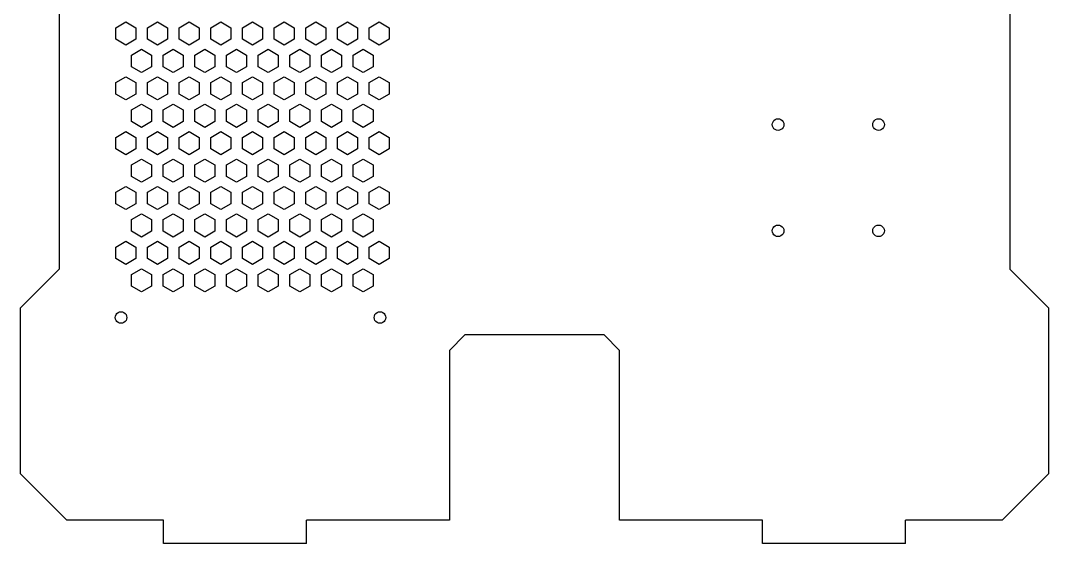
# Model space of a CAD drawing. Header units: metres. Extents: x 296 to 562, y 1543 to 1813.
# Drawn here: x 295.5 to 561.5, y 1542.6 to 1678 of the extents above; entities that cross this region are included whole.
import ezdxf

# ---------------------------------------------------------------- set-up
doc = ezdxf.new("R2010")
doc.units = ezdxf.units.M

msp = doc.modelspace()

# ---------------------------------------------------------------- linework, layer by layer
at = {"layer": 'GROUP0'}
for p, q in [((305.54, 1767.64, 0), (305.54, 1613.64, 0)), ((551.54, 1767.64, 0), (551.54, 1613.64, 0)), ((320.16, 1676.16, 0), (322.76, 1677.66, 0)), ((320.16, 1673.16, 0), (320.16, 1676.16, 0)), ((322.76, 1677.66, 0), (325.36, 1676.16, 0)), ((325.36, 1676.16, 0), (325.36, 1673.16, 0)), ((328.36, 1676.16, 0), (330.96, 1677.66, 0)), ((328.36, 1673.16, 0), (328.36, 1676.16, 0)), ((330.96, 1677.66, 0), (333.55, 1676.16, 0)), ((333.55, 1676.16, 0), (333.55, 1673.16, 0)), ((336.55, 1676.16, 0), (339.15, 1677.66, 0)), ((336.55, 1673.16, 0), (336.55, 1676.16, 0)), ((339.15, 1677.66, 0), (341.75, 1676.16, 0)), ((341.75, 1676.16, 0), (341.75, 1673.16, 0)), ((344.75, 1676.16, 0), (347.35, 1677.66, 0)), ((344.75, 1673.16, 0), (344.75, 1676.16, 0)), ((347.35, 1677.66, 0), (349.95, 1676.16, 0)), ((349.95, 1676.16, 0), (349.95, 1673.16, 0)), ((352.95, 1676.16, 0), (355.54, 1677.66, 0)), ((352.95, 1673.16, 0), (352.95, 1676.16, 0)), ((355.54, 1677.66, 0), (358.14, 1676.16, 0)), ((358.14, 1676.16, 0), (358.14, 1673.16, 0)), ((361.14, 1676.16, 0), (363.74, 1677.66, 0)), ((361.14, 1673.16, 0), (361.14, 1676.16, 0)), ((363.74, 1677.66, 0), (366.34, 1676.16, 0)), ((366.34, 1676.16, 0), (366.34, 1673.16, 0)), ((369.34, 1676.16, 0), (371.94, 1677.66, 0)), ((369.34, 1673.16, 0), (369.34, 1676.16, 0)), ((371.94, 1677.66, 0), (374.53, 1676.16, 0)), ((374.53, 1676.16, 0), (374.53, 1673.16, 0)), ((377.53, 1676.16, 0), (380.13, 1677.66, 0)), ((377.53, 1673.16, 0), (377.53, 1676.16, 0)), ((380.13, 1677.66, 0), (382.73, 1676.16, 0)), ((382.73, 1676.16, 0), (382.73, 1673.16, 0)), ((385.73, 1676.16, 0), (388.33, 1677.66, 0)), ((385.73, 1673.16, 0), (385.73, 1676.16, 0)), ((388.33, 1677.66, 0), (390.93, 1676.16, 0)), ((390.93, 1676.16, 0), (390.93, 1673.16, 0)), ((322.76, 1671.66, 0), (320.16, 1673.16, 0)), ((325.36, 1673.16, 0), (322.76, 1671.66, 0)), ((330.96, 1671.66, 0), (328.36, 1673.16, 0)), ((333.55, 1673.16, 0), (330.96, 1671.66, 0)), ((339.15, 1671.66, 0), (336.55, 1673.16, 0)), ((341.75, 1673.16, 0), (339.15, 1671.66, 0)), ((347.35, 1671.66, 0), (344.75, 1673.16, 0)), ((349.95, 1673.16, 0), (347.35, 1671.66, 0)), ((355.54, 1671.66, 0), (352.95, 1673.16, 0)), ((358.14, 1673.16, 0), (355.54, 1671.66, 0)), ((363.74, 1671.66, 0), (361.14, 1673.16, 0)), ((366.34, 1673.16, 0), (363.74, 1671.66, 0)), ((371.94, 1671.66, 0), (369.34, 1673.16, 0)), ((374.53, 1673.16, 0), (371.94, 1671.66, 0)), ((380.13, 1671.66, 0), (377.53, 1673.16, 0)), ((382.73, 1673.16, 0), (380.13, 1671.66, 0)), ((388.33, 1671.66, 0), (385.73, 1673.16, 0)), ((390.93, 1673.16, 0), (388.33, 1671.66, 0)), ((324.26, 1669.07, 0), (326.86, 1670.57, 0)), ((326.86, 1670.57, 0), (329.46, 1669.07, 0)), ((332.46, 1669.07, 0), (335.05, 1670.57, 0)), ((335.05, 1670.57, 0), (337.65, 1669.07, 0)), ((340.65, 1669.07, 0), (343.25, 1670.57, 0)), ((343.25, 1670.57, 0), (345.85, 1669.07, 0)), ((348.85, 1669.07, 0), (351.45, 1670.57, 0)), ((351.45, 1670.57, 0), (354.04, 1669.07, 0)), ((357.04, 1669.07, 0), (359.64, 1670.57, 0)), ((359.64, 1670.57, 0), (362.24, 1669.07, 0)), ((365.24, 1669.07, 0), (367.84, 1670.57, 0)), ((367.84, 1670.57, 0), (370.44, 1669.07, 0)), ((373.44, 1669.07, 0), (376.03, 1670.57, 0)), ((376.03, 1670.57, 0), (378.63, 1669.07, 0)), ((381.63, 1669.07, 0), (384.23, 1670.57, 0)), ((384.23, 1670.57, 0), (386.83, 1669.07, 0)), ((324.26, 1666.07, 0), (324.26, 1669.07, 0)), ((329.46, 1669.07, 0), (329.46, 1666.07, 0)), ((332.46, 1666.07, 0), (332.46, 1669.07, 0)), ((337.65, 1669.07, 0), (337.65, 1666.07, 0)), ((340.65, 1666.07, 0), (340.65, 1669.07, 0)), ((345.85, 1669.07, 0), (345.85, 1666.07, 0)), ((348.85, 1666.07, 0), (348.85, 1669.07, 0)), ((354.04, 1669.07, 0), (354.04, 1666.07, 0)), ((357.04, 1666.07, 0), (357.04, 1669.07, 0)), ((362.24, 1669.07, 0), (362.24, 1666.07, 0)), ((365.24, 1666.07, 0), (365.24, 1669.07, 0)), ((370.44, 1669.07, 0), (370.44, 1666.07, 0)), ((373.44, 1666.07, 0), (373.44, 1669.07, 0)), ((378.63, 1669.07, 0), (378.63, 1666.07, 0)), ((381.63, 1666.07, 0), (381.63, 1669.07, 0)), ((386.83, 1669.07, 0), (386.83, 1666.07, 0)), ((326.86, 1664.57, 0), (324.26, 1666.07, 0)), ((329.46, 1666.07, 0), (326.86, 1664.57, 0)), ((335.05, 1664.57, 0), (332.46, 1666.07, 0)), ((337.65, 1666.07, 0), (335.05, 1664.57, 0)), ((343.25, 1664.57, 0), (340.65, 1666.07, 0)), ((345.85, 1666.07, 0), (343.25, 1664.57, 0)), ((351.45, 1664.57, 0), (348.85, 1666.07, 0)), ((354.04, 1666.07, 0), (351.45, 1664.57, 0)), ((359.64, 1664.57, 0), (357.04, 1666.07, 0)), ((362.24, 1666.07, 0), (359.64, 1664.57, 0)), ((367.84, 1664.57, 0), (365.24, 1666.07, 0)), ((370.44, 1666.07, 0), (367.84, 1664.57, 0)), ((376.03, 1664.57, 0), (373.44, 1666.07, 0)), ((378.63, 1666.07, 0), (376.03, 1664.57, 0)), ((384.23, 1664.57, 0), (381.63, 1666.07, 0)), ((386.83, 1666.07, 0), (384.23, 1664.57, 0)), ((320.16, 1661.97, 0), (322.76, 1663.47, 0)), ((322.76, 1663.47, 0), (325.36, 1661.97, 0)), ((328.36, 1661.97, 0), (330.96, 1663.47, 0)), ((330.96, 1663.47, 0), (333.55, 1661.97, 0)), ((336.55, 1661.97, 0), (339.15, 1663.47, 0)), ((339.15, 1663.47, 0), (341.75, 1661.97, 0)), ((344.75, 1661.97, 0), (347.35, 1663.47, 0)), ((347.35, 1663.47, 0), (349.95, 1661.97, 0)), ((352.95, 1661.97, 0), (355.54, 1663.47, 0)), ((355.54, 1663.47, 0), (358.14, 1661.97, 0)), ((361.14, 1661.97, 0), (363.74, 1663.47, 0)), ((363.74, 1663.47, 0), (366.34, 1661.97, 0)), ((369.34, 1661.97, 0), (371.94, 1663.47, 0)), ((371.94, 1663.47, 0), (374.53, 1661.97, 0)), ((377.53, 1661.97, 0), (380.13, 1663.47, 0)), ((380.13, 1663.47, 0), (382.73, 1661.97, 0)), ((385.73, 1661.97, 0), (388.33, 1663.47, 0)), ((388.33, 1663.47, 0), (390.93, 1661.97, 0)), ((320.16, 1658.97, 0), (320.16, 1661.97, 0)), ((325.36, 1661.97, 0), (325.36, 1658.97, 0)), ((328.36, 1658.97, 0), (328.36, 1661.97, 0)), ((333.55, 1661.97, 0), (333.55, 1658.97, 0)), ((336.55, 1658.97, 0), (336.55, 1661.97, 0)), ((341.75, 1661.97, 0), (341.75, 1658.97, 0)), ((344.75, 1658.97, 0), (344.75, 1661.97, 0)), ((349.95, 1661.97, 0), (349.95, 1658.97, 0)), ((352.95, 1658.97, 0), (352.95, 1661.97, 0)), ((358.14, 1661.97, 0), (358.14, 1658.97, 0)), ((361.14, 1658.97, 0), (361.14, 1661.97, 0)), ((366.34, 1661.97, 0), (366.34, 1658.97, 0)), ((369.34, 1658.97, 0), (369.34, 1661.97, 0)), ((374.53, 1661.97, 0), (374.53, 1658.97, 0)), ((377.53, 1658.97, 0), (377.53, 1661.97, 0)), ((382.73, 1661.97, 0), (382.73, 1658.97, 0)), ((385.73, 1658.97, 0), (385.73, 1661.97, 0)), ((390.93, 1661.97, 0), (390.93, 1658.97, 0)), ((322.76, 1657.47, 0), (320.16, 1658.97, 0)), ((325.36, 1658.97, 0), (322.76, 1657.47, 0)), ((330.96, 1657.47, 0), (328.36, 1658.97, 0)), ((333.55, 1658.97, 0), (330.96, 1657.47, 0)), ((339.15, 1657.47, 0), (336.55, 1658.97, 0)), ((341.75, 1658.97, 0), (339.15, 1657.47, 0)), ((347.35, 1657.47, 0), (344.75, 1658.97, 0)), ((349.95, 1658.97, 0), (347.35, 1657.47, 0)), ((355.54, 1657.47, 0), (352.95, 1658.97, 0)), ((358.14, 1658.97, 0), (355.54, 1657.47, 0)), ((363.74, 1657.47, 0), (361.14, 1658.97, 0)), ((366.34, 1658.97, 0), (363.74, 1657.47, 0)), ((371.94, 1657.47, 0), (369.34, 1658.97, 0)), ((374.53, 1658.97, 0), (371.94, 1657.47, 0)), ((380.13, 1657.47, 0), (377.53, 1658.97, 0)), ((382.73, 1658.97, 0), (380.13, 1657.47, 0)), ((388.33, 1657.47, 0), (385.73, 1658.97, 0)), ((390.93, 1658.97, 0), (388.33, 1657.47, 0)), ((324.26, 1654.87, 0), (326.86, 1656.37, 0)), ((324.26, 1651.87, 0), (324.26, 1654.87, 0)), ((326.86, 1656.37, 0), (329.46, 1654.87, 0)), ((329.46, 1654.87, 0), (329.46, 1651.87, 0)), ((332.46, 1654.87, 0), (335.05, 1656.37, 0)), ((332.46, 1651.87, 0), (332.46, 1654.87, 0)), ((335.05, 1656.37, 0), (337.65, 1654.87, 0)), ((337.65, 1654.87, 0), (337.65, 1651.87, 0)), ((340.65, 1654.87, 0), (343.25, 1656.37, 0)), ((340.65, 1651.87, 0), (340.65, 1654.87, 0)), ((343.25, 1656.37, 0), (345.85, 1654.87, 0)), ((345.85, 1654.87, 0), (345.85, 1651.87, 0)), ((348.85, 1654.87, 0), (351.45, 1656.37, 0)), ((348.85, 1651.87, 0), (348.85, 1654.87, 0)), ((351.45, 1656.37, 0), (354.04, 1654.87, 0)), ((354.04, 1654.87, 0), (354.04, 1651.87, 0)), ((357.04, 1654.87, 0), (359.64, 1656.37, 0)), ((357.04, 1651.87, 0), (357.04, 1654.87, 0)), ((359.64, 1656.37, 0), (362.24, 1654.87, 0)), ((362.24, 1654.87, 0), (362.24, 1651.87, 0)), ((365.24, 1654.87, 0), (367.84, 1656.37, 0)), ((365.24, 1651.87, 0), (365.24, 1654.87, 0)), ((367.84, 1656.37, 0), (370.44, 1654.87, 0)), ((370.44, 1654.87, 0), (370.44, 1651.87, 0)), ((373.44, 1654.87, 0), (376.03, 1656.37, 0)), ((373.44, 1651.87, 0), (373.44, 1654.87, 0)), ((376.03, 1656.37, 0), (378.63, 1654.87, 0)), ((378.63, 1654.87, 0), (378.63, 1651.87, 0)), ((381.63, 1654.87, 0), (384.23, 1656.37, 0)), ((381.63, 1651.87, 0), (381.63, 1654.87, 0)), ((384.23, 1656.37, 0), (386.83, 1654.87, 0)), ((386.83, 1654.87, 0), (386.83, 1651.87, 0)), ((326.86, 1650.37, 0), (324.26, 1651.87, 0)), ((329.46, 1651.87, 0), (326.86, 1650.37, 0)), ((335.05, 1650.37, 0), (332.46, 1651.87, 0)), ((337.65, 1651.87, 0), (335.05, 1650.37, 0)), ((343.25, 1650.37, 0), (340.65, 1651.87, 0)), ((345.85, 1651.87, 0), (343.25, 1650.37, 0)), ((351.45, 1650.37, 0), (348.85, 1651.87, 0)), ((354.04, 1651.87, 0), (351.45, 1650.37, 0)), ((359.64, 1650.37, 0), (357.04, 1651.87, 0)), ((362.24, 1651.87, 0), (359.64, 1650.37, 0)), ((367.84, 1650.37, 0), (365.24, 1651.87, 0)), ((370.44, 1651.87, 0), (367.84, 1650.37, 0)), ((376.03, 1650.37, 0), (373.44, 1651.87, 0)), ((378.63, 1651.87, 0), (376.03, 1650.37, 0)), ((384.23, 1650.37, 0), (381.63, 1651.87, 0)), ((386.83, 1651.87, 0), (384.23, 1650.37, 0)), ((490.28, 1651.83, 0), (490.52, 1652.14, 0)), ((490.52, 1652.14, 0), (490.83, 1652.38, 0)), ((490.83, 1652.38, 0), (491.19, 1652.53, 0)), ((491.19, 1652.53, 0), (491.58, 1652.58, 0)), ((491.58, 1652.58, 0), (491.97, 1652.53, 0)), ((491.97, 1652.53, 0), (492.33, 1652.38, 0)), ((492.33, 1652.38, 0), (492.64, 1652.14, 0)), ((492.64, 1652.14, 0), (492.88, 1651.83, 0)), ((516.28, 1651.83, 0), (516.52, 1652.14, 0)), ((516.52, 1652.14, 0), (516.83, 1652.38, 0)), ((516.83, 1652.38, 0), (517.19, 1652.53, 0)), ((517.19, 1652.53, 0), (517.58, 1652.58, 0)), ((517.58, 1652.58, 0), (517.97, 1652.53, 0)), ((517.97, 1652.53, 0), (518.33, 1652.38, 0)), ((518.33, 1652.38, 0), (518.64, 1652.14, 0)), ((518.64, 1652.14, 0), (518.88, 1651.83, 0)), ((320.16, 1647.77, 0), (322.76, 1649.27, 0)), ((322.76, 1649.27, 0), (325.36, 1647.77, 0)), ((328.36, 1647.77, 0), (330.96, 1649.27, 0)), ((330.96, 1649.27, 0), (333.55, 1647.77, 0)), ((336.55, 1647.77, 0), (339.15, 1649.27, 0)), ((339.15, 1649.27, 0), (341.75, 1647.77, 0)), ((344.75, 1647.77, 0), (347.35, 1649.27, 0)), ((347.35, 1649.27, 0), (349.95, 1647.77, 0)), ((352.95, 1647.77, 0), (355.54, 1649.27, 0)), ((355.54, 1649.27, 0), (358.14, 1647.77, 0)), ((361.14, 1647.77, 0), (363.74, 1649.27, 0)), ((363.74, 1649.27, 0), (366.34, 1647.77, 0)), ((369.34, 1647.77, 0), (371.94, 1649.27, 0)), ((371.94, 1649.27, 0), (374.53, 1647.77, 0)), ((377.53, 1647.77, 0), (380.13, 1649.27, 0)), ((380.13, 1649.27, 0), (382.73, 1647.77, 0)), ((385.73, 1647.77, 0), (388.33, 1649.27, 0)), ((388.33, 1649.27, 0), (390.93, 1647.77, 0)), ((490.08, 1651.08, 0), (490.13, 1651.47, 0)), ((490.13, 1650.69, 0), (490.08, 1651.08, 0)), ((490.13, 1651.47, 0), (490.28, 1651.83, 0)), ((490.28, 1650.33, 0), (490.13, 1650.69, 0)), ((490.52, 1650.02, 0), (490.28, 1650.33, 0)), ((490.83, 1649.78, 0), (490.52, 1650.02, 0)), ((491.19, 1649.63, 0), (490.83, 1649.78, 0)), ((491.58, 1649.58, 0), (491.19, 1649.63, 0)), ((491.97, 1649.63, 0), (491.58, 1649.58, 0)), ((492.33, 1649.78, 0), (491.97, 1649.63, 0)), ((492.64, 1650.02, 0), (492.33, 1649.78, 0)), ((492.88, 1650.33, 0), (492.64, 1650.02, 0)), ((492.88, 1651.83, 0), (493.03, 1651.47, 0)), ((493.03, 1650.69, 0), (492.88, 1650.33, 0)), ((493.03, 1651.47, 0), (493.08, 1651.08, 0)), ((493.08, 1651.08, 0), (493.03, 1650.69, 0)), ((516.08, 1651.08, 0), (516.13, 1651.47, 0)), ((516.13, 1650.69, 0), (516.08, 1651.08, 0)), ((516.13, 1651.47, 0), (516.28, 1651.83, 0)), ((516.28, 1650.33, 0), (516.13, 1650.69, 0)), ((516.52, 1650.02, 0), (516.28, 1650.33, 0)), ((516.83, 1649.78, 0), (516.52, 1650.02, 0)), ((517.19, 1649.63, 0), (516.83, 1649.78, 0)), ((517.58, 1649.58, 0), (517.19, 1649.63, 0)), ((517.97, 1649.63, 0), (517.58, 1649.58, 0)), ((518.33, 1649.78, 0), (517.97, 1649.63, 0)), ((518.64, 1650.02, 0), (518.33, 1649.78, 0)), ((518.88, 1650.33, 0), (518.64, 1650.02, 0)), ((518.88, 1651.83, 0), (519.03, 1651.47, 0)), ((519.03, 1650.69, 0), (518.88, 1650.33, 0)), ((519.03, 1651.47, 0), (519.08, 1651.08, 0)), ((519.08, 1651.08, 0), (519.03, 1650.69, 0)), ((320.16, 1644.77, 0), (320.16, 1647.77, 0)), ((325.36, 1647.77, 0), (325.36, 1644.77, 0)), ((328.36, 1644.77, 0), (328.36, 1647.77, 0)), ((333.55, 1647.77, 0), (333.55, 1644.77, 0)), ((336.55, 1644.77, 0), (336.55, 1647.77, 0)), ((341.75, 1647.77, 0), (341.75, 1644.77, 0)), ((344.75, 1644.77, 0), (344.75, 1647.77, 0)), ((349.95, 1647.77, 0), (349.95, 1644.77, 0)), ((352.95, 1644.77, 0), (352.95, 1647.77, 0)), ((358.14, 1647.77, 0), (358.14, 1644.77, 0)), ((361.14, 1644.77, 0), (361.14, 1647.77, 0)), ((366.34, 1647.77, 0), (366.34, 1644.77, 0)), ((369.34, 1644.77, 0), (369.34, 1647.77, 0)), ((374.53, 1647.77, 0), (374.53, 1644.77, 0)), ((377.53, 1644.77, 0), (377.53, 1647.77, 0)), ((382.73, 1647.77, 0), (382.73, 1644.77, 0)), ((385.73, 1644.77, 0), (385.73, 1647.77, 0)), ((390.93, 1647.77, 0), (390.93, 1644.77, 0)), ((322.76, 1643.27, 0), (320.16, 1644.77, 0)), ((325.36, 1644.77, 0), (322.76, 1643.27, 0)), ((330.96, 1643.27, 0), (328.36, 1644.77, 0)), ((333.55, 1644.77, 0), (330.96, 1643.27, 0)), ((339.15, 1643.27, 0), (336.55, 1644.77, 0)), ((341.75, 1644.77, 0), (339.15, 1643.27, 0)), ((347.35, 1643.27, 0), (344.75, 1644.77, 0)), ((349.95, 1644.77, 0), (347.35, 1643.27, 0)), ((355.54, 1643.27, 0), (352.95, 1644.77, 0)), ((358.14, 1644.77, 0), (355.54, 1643.27, 0)), ((363.74, 1643.27, 0), (361.14, 1644.77, 0)), ((366.34, 1644.77, 0), (363.74, 1643.27, 0)), ((371.94, 1643.27, 0), (369.34, 1644.77, 0)), ((374.53, 1644.77, 0), (371.94, 1643.27, 0)), ((380.13, 1643.27, 0), (377.53, 1644.77, 0)), ((382.73, 1644.77, 0), (380.13, 1643.27, 0)), ((388.33, 1643.27, 0), (385.73, 1644.77, 0)), ((390.93, 1644.77, 0), (388.33, 1643.27, 0)), ((324.26, 1640.67, 0), (326.86, 1642.17, 0)), ((326.86, 1642.17, 0), (329.46, 1640.67, 0)), ((332.46, 1640.67, 0), (335.05, 1642.17, 0)), ((335.05, 1642.17, 0), (337.65, 1640.67, 0)), ((340.65, 1640.67, 0), (343.25, 1642.17, 0)), ((343.25, 1642.17, 0), (345.85, 1640.67, 0)), ((348.85, 1640.67, 0), (351.45, 1642.17, 0)), ((351.45, 1642.17, 0), (354.04, 1640.67, 0)), ((357.04, 1640.67, 0), (359.64, 1642.17, 0)), ((359.64, 1642.17, 0), (362.24, 1640.67, 0)), ((365.24, 1640.67, 0), (367.84, 1642.17, 0)), ((367.84, 1642.17, 0), (370.44, 1640.67, 0)), ((373.44, 1640.67, 0), (376.03, 1642.17, 0)), ((376.03, 1642.17, 0), (378.63, 1640.67, 0)), ((381.63, 1640.67, 0), (384.23, 1642.17, 0)), ((384.23, 1642.17, 0), (386.83, 1640.67, 0)), ((324.26, 1637.67, 0), (324.26, 1640.67, 0)), ((329.46, 1640.67, 0), (329.46, 1637.67, 0)), ((332.46, 1637.67, 0), (332.46, 1640.67, 0)), ((337.65, 1640.67, 0), (337.65, 1637.67, 0)), ((340.65, 1637.67, 0), (340.65, 1640.67, 0)), ((345.85, 1640.67, 0), (345.85, 1637.67, 0)), ((348.85, 1637.67, 0), (348.85, 1640.67, 0)), ((354.04, 1640.67, 0), (354.04, 1637.67, 0)), ((357.04, 1637.67, 0), (357.04, 1640.67, 0)), ((362.24, 1640.67, 0), (362.24, 1637.67, 0)), ((365.24, 1637.67, 0), (365.24, 1640.67, 0)), ((370.44, 1640.67, 0), (370.44, 1637.67, 0)), ((373.44, 1637.67, 0), (373.44, 1640.67, 0)), ((378.63, 1640.67, 0), (378.63, 1637.67, 0)), ((381.63, 1637.67, 0), (381.63, 1640.67, 0)), ((386.83, 1640.67, 0), (386.83, 1637.67, 0)), ((326.86, 1636.17, 0), (324.26, 1637.67, 0)), ((329.46, 1637.67, 0), (326.86, 1636.17, 0)), ((335.05, 1636.17, 0), (332.46, 1637.67, 0)), ((337.65, 1637.67, 0), (335.05, 1636.17, 0)), ((343.25, 1636.17, 0), (340.65, 1637.67, 0)), ((345.85, 1637.67, 0), (343.25, 1636.17, 0)), ((351.45, 1636.17, 0), (348.85, 1637.67, 0)), ((354.04, 1637.67, 0), (351.45, 1636.17, 0)), ((359.64, 1636.17, 0), (357.04, 1637.67, 0)), ((362.24, 1637.67, 0), (359.64, 1636.17, 0)), ((367.84, 1636.17, 0), (365.24, 1637.67, 0)), ((370.44, 1637.67, 0), (367.84, 1636.17, 0)), ((376.03, 1636.17, 0), (373.44, 1637.67, 0)), ((378.63, 1637.67, 0), (376.03, 1636.17, 0)), ((384.23, 1636.17, 0), (381.63, 1637.67, 0)), ((386.83, 1637.67, 0), (384.23, 1636.17, 0)), ((320.16, 1633.58, 0), (322.76, 1635.08, 0)), ((320.16, 1630.58, 0), (320.16, 1633.58, 0)), ((322.76, 1635.08, 0), (325.36, 1633.58, 0)), ((325.36, 1633.58, 0), (325.36, 1630.58, 0)), ((328.36, 1633.58, 0), (330.96, 1635.08, 0)), ((328.36, 1630.58, 0), (328.36, 1633.58, 0)), ((330.96, 1635.08, 0), (333.55, 1633.58, 0)), ((333.55, 1633.58, 0), (333.55, 1630.58, 0)), ((336.55, 1633.58, 0), (339.15, 1635.08, 0)), ((336.55, 1630.58, 0), (336.55, 1633.58, 0)), ((339.15, 1635.08, 0), (341.75, 1633.58, 0)), ((341.75, 1633.58, 0), (341.75, 1630.58, 0)), ((344.75, 1633.58, 0), (347.35, 1635.08, 0)), ((344.75, 1630.58, 0), (344.75, 1633.58, 0)), ((347.35, 1635.08, 0), (349.95, 1633.58, 0)), ((349.95, 1633.58, 0), (349.95, 1630.58, 0)), ((352.95, 1633.58, 0), (355.54, 1635.08, 0)), ((352.95, 1630.58, 0), (352.95, 1633.58, 0)), ((355.54, 1635.08, 0), (358.14, 1633.58, 0)), ((358.14, 1633.58, 0), (358.14, 1630.58, 0)), ((361.14, 1633.58, 0), (363.74, 1635.08, 0)), ((361.14, 1630.58, 0), (361.14, 1633.58, 0)), ((363.74, 1635.08, 0), (366.34, 1633.58, 0)), ((366.34, 1633.58, 0), (366.34, 1630.58, 0)), ((369.34, 1633.58, 0), (371.94, 1635.08, 0)), ((369.34, 1630.58, 0), (369.34, 1633.58, 0)), ((371.94, 1635.08, 0), (374.53, 1633.58, 0)), ((374.53, 1633.58, 0), (374.53, 1630.58, 0)), ((377.53, 1633.58, 0), (380.13, 1635.08, 0)), ((377.53, 1630.58, 0), (377.53, 1633.58, 0)), ((380.13, 1635.08, 0), (382.73, 1633.58, 0)), ((382.73, 1633.58, 0), (382.73, 1630.58, 0)), ((385.73, 1633.58, 0), (388.33, 1635.08, 0)), ((385.73, 1630.58, 0), (385.73, 1633.58, 0)), ((388.33, 1635.08, 0), (390.93, 1633.58, 0)), ((390.93, 1633.58, 0), (390.93, 1630.58, 0)), ((322.76, 1629.08, 0), (320.16, 1630.58, 0)), ((325.36, 1630.58, 0), (322.76, 1629.08, 0)), ((324.26, 1626.48, 0), (326.86, 1627.98, 0)), ((326.86, 1627.98, 0), (329.46, 1626.48, 0)), ((330.96, 1629.08, 0), (328.36, 1630.58, 0)), ((333.55, 1630.58, 0), (330.96, 1629.08, 0)), ((332.46, 1626.48, 0), (335.05, 1627.98, 0)), ((335.05, 1627.98, 0), (337.65, 1626.48, 0)), ((339.15, 1629.08, 0), (336.55, 1630.58, 0)), ((341.75, 1630.58, 0), (339.15, 1629.08, 0)), ((340.65, 1626.48, 0), (343.25, 1627.98, 0)), ((343.25, 1627.98, 0), (345.85, 1626.48, 0)), ((347.35, 1629.08, 0), (344.75, 1630.58, 0)), ((349.95, 1630.58, 0), (347.35, 1629.08, 0)), ((348.85, 1626.48, 0), (351.45, 1627.98, 0)), ((351.45, 1627.98, 0), (354.04, 1626.48, 0)), ((355.54, 1629.08, 0), (352.95, 1630.58, 0)), ((358.14, 1630.58, 0), (355.54, 1629.08, 0)), ((357.04, 1626.48, 0), (359.64, 1627.98, 0)), ((359.64, 1627.98, 0), (362.24, 1626.48, 0)), ((363.74, 1629.08, 0), (361.14, 1630.58, 0)), ((366.34, 1630.58, 0), (363.74, 1629.08, 0)), ((365.24, 1626.48, 0), (367.84, 1627.98, 0)), ((367.84, 1627.98, 0), (370.44, 1626.48, 0)), ((371.94, 1629.08, 0), (369.34, 1630.58, 0)), ((374.53, 1630.58, 0), (371.94, 1629.08, 0)), ((373.44, 1626.48, 0), (376.03, 1627.98, 0)), ((376.03, 1627.98, 0), (378.63, 1626.48, 0)), ((380.13, 1629.08, 0), (377.53, 1630.58, 0)), ((382.73, 1630.58, 0), (380.13, 1629.08, 0)), ((381.63, 1626.48, 0), (384.23, 1627.98, 0)), ((384.23, 1627.98, 0), (386.83, 1626.48, 0)), ((388.33, 1629.08, 0), (385.73, 1630.58, 0)), ((390.93, 1630.58, 0), (388.33, 1629.08, 0)), ((324.26, 1623.48, 0), (324.26, 1626.48, 0)), ((329.46, 1626.48, 0), (329.46, 1623.48, 0)), ((332.46, 1623.48, 0), (332.46, 1626.48, 0)), ((337.65, 1626.48, 0), (337.65, 1623.48, 0)), ((340.65, 1623.48, 0), (340.65, 1626.48, 0)), ((345.85, 1626.48, 0), (345.85, 1623.48, 0)), ((348.85, 1623.48, 0), (348.85, 1626.48, 0)), ((354.04, 1626.48, 0), (354.04, 1623.48, 0)), ((357.04, 1623.48, 0), (357.04, 1626.48, 0)), ((362.24, 1626.48, 0), (362.24, 1623.48, 0)), ((365.24, 1623.48, 0), (365.24, 1626.48, 0)), ((370.44, 1626.48, 0), (370.44, 1623.48, 0)), ((373.44, 1623.48, 0), (373.44, 1626.48, 0)), ((378.63, 1626.48, 0), (378.63, 1623.48, 0)), ((381.63, 1623.48, 0), (381.63, 1626.48, 0)), ((386.83, 1626.48, 0), (386.83, 1623.48, 0)), ((326.86, 1621.98, 0), (324.26, 1623.48, 0)), ((329.46, 1623.48, 0), (326.86, 1621.98, 0)), ((335.05, 1621.98, 0), (332.46, 1623.48, 0)), ((337.65, 1623.48, 0), (335.05, 1621.98, 0)), ((343.25, 1621.98, 0), (340.65, 1623.48, 0)), ((345.85, 1623.48, 0), (343.25, 1621.98, 0)), ((351.45, 1621.98, 0), (348.85, 1623.48, 0)), ((354.04, 1623.48, 0), (351.45, 1621.98, 0)), ((359.64, 1621.98, 0), (357.04, 1623.48, 0)), ((362.24, 1623.48, 0), (359.64, 1621.98, 0)), ((367.84, 1621.98, 0), (365.24, 1623.48, 0)), ((370.44, 1623.48, 0), (367.84, 1621.98, 0)), ((376.03, 1621.98, 0), (373.44, 1623.48, 0)), ((378.63, 1623.48, 0), (376.03, 1621.98, 0)), ((384.23, 1621.98, 0), (381.63, 1623.48, 0)), ((386.83, 1623.48, 0), (384.23, 1621.98, 0)), ((490.08, 1623.58, 0), (490.13, 1623.97, 0)), ((490.13, 1623.19, 0), (490.08, 1623.58, 0)), ((490.13, 1623.97, 0), (490.28, 1624.33, 0)), ((490.28, 1622.83, 0), (490.13, 1623.19, 0)), ((490.28, 1624.33, 0), (490.52, 1624.64, 0)), ((490.52, 1622.52, 0), (490.28, 1622.83, 0)), ((490.52, 1624.64, 0), (490.83, 1624.88, 0)), ((490.83, 1624.88, 0), (491.19, 1625.03, 0)), ((491.19, 1625.03, 0), (491.58, 1625.08, 0)), ((491.58, 1625.08, 0), (491.97, 1625.03, 0)), ((491.97, 1625.03, 0), (492.33, 1624.88, 0)), ((492.33, 1624.88, 0), (492.64, 1624.64, 0)), ((492.64, 1624.64, 0), (492.88, 1624.33, 0)), ((492.88, 1622.83, 0), (492.64, 1622.52, 0)), ((492.88, 1624.33, 0), (493.03, 1623.97, 0)), ((493.03, 1623.19, 0), (492.88, 1622.83, 0)), ((493.03, 1623.97, 0), (493.08, 1623.58, 0)), ((493.08, 1623.58, 0), (493.03, 1623.19, 0)), ((516.08, 1623.58, 0), (516.13, 1623.97, 0)), ((516.13, 1623.19, 0), (516.08, 1623.58, 0)), ((516.13, 1623.97, 0), (516.28, 1624.33, 0)), ((516.28, 1622.83, 0), (516.13, 1623.19, 0)), ((516.28, 1624.33, 0), (516.52, 1624.64, 0)), ((516.52, 1622.52, 0), (516.28, 1622.83, 0)), ((516.52, 1624.64, 0), (516.83, 1624.88, 0)), ((516.83, 1624.88, 0), (517.19, 1625.03, 0)), ((517.19, 1625.03, 0), (517.58, 1625.08, 0)), ((517.58, 1625.08, 0), (517.97, 1625.03, 0)), ((517.97, 1625.03, 0), (518.33, 1624.88, 0)), ((518.33, 1624.88, 0), (518.64, 1624.64, 0)), ((518.64, 1624.64, 0), (518.88, 1624.33, 0)), ((518.88, 1622.83, 0), (518.64, 1622.52, 0)), ((518.88, 1624.33, 0), (519.03, 1623.97, 0)), ((519.03, 1623.19, 0), (518.88, 1622.83, 0)), ((519.03, 1623.97, 0), (519.08, 1623.58, 0)), ((519.08, 1623.58, 0), (519.03, 1623.19, 0)), ((320.16, 1619.38, 0), (322.76, 1620.88, 0)), ((322.76, 1620.88, 0), (325.36, 1619.38, 0)), ((328.36, 1619.38, 0), (330.96, 1620.88, 0)), ((330.96, 1620.88, 0), (333.55, 1619.38, 0)), ((336.55, 1619.38, 0), (339.15, 1620.88, 0)), ((339.15, 1620.88, 0), (341.75, 1619.38, 0)), ((344.75, 1619.38, 0), (347.35, 1620.88, 0)), ((347.35, 1620.88, 0), (349.95, 1619.38, 0)), ((352.95, 1619.38, 0), (355.54, 1620.88, 0)), ((355.54, 1620.88, 0), (358.14, 1619.38, 0)), ((361.14, 1619.38, 0), (363.74, 1620.88, 0)), ((363.74, 1620.88, 0), (366.34, 1619.38, 0)), ((369.34, 1619.38, 0), (371.94, 1620.88, 0)), ((371.94, 1620.88, 0), (374.53, 1619.38, 0)), ((377.53, 1619.38, 0), (380.13, 1620.88, 0)), ((380.13, 1620.88, 0), (382.73, 1619.38, 0)), ((385.73, 1619.38, 0), (388.33, 1620.88, 0)), ((388.33, 1620.88, 0), (390.93, 1619.38, 0)), ((490.83, 1622.28, 0), (490.52, 1622.52, 0)), ((491.19, 1622.13, 0), (490.83, 1622.28, 0)), ((491.58, 1622.08, 0), (491.19, 1622.13, 0)), ((491.97, 1622.13, 0), (491.58, 1622.08, 0)), ((492.33, 1622.28, 0), (491.97, 1622.13, 0)), ((492.64, 1622.52, 0), (492.33, 1622.28, 0)), ((516.83, 1622.28, 0), (516.52, 1622.52, 0)), ((517.19, 1622.13, 0), (516.83, 1622.28, 0)), ((517.58, 1622.08, 0), (517.19, 1622.13, 0)), ((517.97, 1622.13, 0), (517.58, 1622.08, 0)), ((518.33, 1622.28, 0), (517.97, 1622.13, 0)), ((518.64, 1622.52, 0), (518.33, 1622.28, 0)), ((320.16, 1616.38, 0), (320.16, 1619.38, 0)), ((325.36, 1619.38, 0), (325.36, 1616.38, 0)), ((328.36, 1616.38, 0), (328.36, 1619.38, 0)), ((333.55, 1619.38, 0), (333.55, 1616.38, 0)), ((336.55, 1616.38, 0), (336.55, 1619.38, 0)), ((341.75, 1619.38, 0), (341.75, 1616.38, 0)), ((344.75, 1616.38, 0), (344.75, 1619.38, 0)), ((349.95, 1619.38, 0), (349.95, 1616.38, 0)), ((352.95, 1616.38, 0), (352.95, 1619.38, 0)), ((358.14, 1619.38, 0), (358.14, 1616.38, 0)), ((361.14, 1616.38, 0), (361.14, 1619.38, 0)), ((366.34, 1619.38, 0), (366.34, 1616.38, 0)), ((369.34, 1616.38, 0), (369.34, 1619.38, 0)), ((374.53, 1619.38, 0), (374.53, 1616.38, 0)), ((377.53, 1616.38, 0), (377.53, 1619.38, 0)), ((382.73, 1619.38, 0), (382.73, 1616.38, 0)), ((385.73, 1616.38, 0), (385.73, 1619.38, 0)), ((390.93, 1619.38, 0), (390.93, 1616.38, 0)), ((322.76, 1614.88, 0), (320.16, 1616.38, 0)), ((325.36, 1616.38, 0), (322.76, 1614.88, 0)), ((330.96, 1614.88, 0), (328.36, 1616.38, 0)), ((333.55, 1616.38, 0), (330.96, 1614.88, 0)), ((339.15, 1614.88, 0), (336.55, 1616.38, 0)), ((341.75, 1616.38, 0), (339.15, 1614.88, 0)), ((347.35, 1614.88, 0), (344.75, 1616.38, 0)), ((349.95, 1616.38, 0), (347.35, 1614.88, 0)), ((355.54, 1614.88, 0), (352.95, 1616.38, 0)), ((358.14, 1616.38, 0), (355.54, 1614.88, 0)), ((363.74, 1614.88, 0), (361.14, 1616.38, 0)), ((366.34, 1616.38, 0), (363.74, 1614.88, 0)), ((371.94, 1614.88, 0), (369.34, 1616.38, 0)), ((374.53, 1616.38, 0), (371.94, 1614.88, 0)), ((380.13, 1614.88, 0), (377.53, 1616.38, 0)), ((382.73, 1616.38, 0), (380.13, 1614.88, 0)), ((388.33, 1614.88, 0), (385.73, 1616.38, 0)), ((390.93, 1616.38, 0), (388.33, 1614.88, 0)), ((305.54, 1613.64, 0), (295.54, 1603.64, 0)), ((324.26, 1612.28, 0), (326.86, 1613.78, 0)), ((324.26, 1609.28, 0), (324.26, 1612.28, 0)), ((326.86, 1613.78, 0), (329.46, 1612.28, 0)), ((329.46, 1612.28, 0), (329.46, 1609.28, 0)), ((332.46, 1612.28, 0), (335.05, 1613.78, 0)), ((332.46, 1609.28, 0), (332.46, 1612.28, 0)), ((335.05, 1613.78, 0), (337.65, 1612.28, 0)), ((337.65, 1612.28, 0), (337.65, 1609.28, 0)), ((340.65, 1612.28, 0), (343.25, 1613.78, 0)), ((340.65, 1609.28, 0), (340.65, 1612.28, 0)), ((343.25, 1613.78, 0), (345.85, 1612.28, 0)), ((345.85, 1612.28, 0), (345.85, 1609.28, 0)), ((348.85, 1612.28, 0), (351.45, 1613.78, 0)), ((348.85, 1609.28, 0), (348.85, 1612.28, 0)), ((351.45, 1613.78, 0), (354.04, 1612.28, 0)), ((354.04, 1612.28, 0), (354.04, 1609.28, 0)), ((357.04, 1612.28, 0), (359.64, 1613.78, 0)), ((357.04, 1609.28, 0), (357.04, 1612.28, 0)), ((359.64, 1613.78, 0), (362.24, 1612.28, 0)), ((362.24, 1612.28, 0), (362.24, 1609.28, 0)), ((365.24, 1612.28, 0), (367.84, 1613.78, 0)), ((365.24, 1609.28, 0), (365.24, 1612.28, 0)), ((367.84, 1613.78, 0), (370.44, 1612.28, 0)), ((370.44, 1612.28, 0), (370.44, 1609.28, 0)), ((373.44, 1612.28, 0), (376.03, 1613.78, 0)), ((373.44, 1609.28, 0), (373.44, 1612.28, 0)), ((376.03, 1613.78, 0), (378.63, 1612.28, 0)), ((378.63, 1612.28, 0), (378.63, 1609.28, 0)), ((381.63, 1612.28, 0), (384.23, 1613.78, 0)), ((381.63, 1609.28, 0), (381.63, 1612.28, 0)), ((384.23, 1613.78, 0), (386.83, 1612.28, 0)), ((386.83, 1612.28, 0), (386.83, 1609.28, 0)), ((551.54, 1613.64, 0), (561.54, 1603.64, 0)), ((326.86, 1607.78, 0), (324.26, 1609.28, 0)), ((329.46, 1609.28, 0), (326.86, 1607.78, 0)), ((335.05, 1607.78, 0), (332.46, 1609.28, 0)), ((337.65, 1609.28, 0), (335.05, 1607.78, 0)), ((343.25, 1607.78, 0), (340.65, 1609.28, 0)), ((345.85, 1609.28, 0), (343.25, 1607.78, 0)), ((351.45, 1607.78, 0), (348.85, 1609.28, 0)), ((354.04, 1609.28, 0), (351.45, 1607.78, 0)), ((359.64, 1607.78, 0), (357.04, 1609.28, 0)), ((362.24, 1609.28, 0), (359.64, 1607.78, 0)), ((367.84, 1607.78, 0), (365.24, 1609.28, 0)), ((370.44, 1609.28, 0), (367.84, 1607.78, 0)), ((376.03, 1607.78, 0), (373.44, 1609.28, 0)), ((378.63, 1609.28, 0), (376.03, 1607.78, 0)), ((384.23, 1607.78, 0), (381.63, 1609.28, 0)), ((386.83, 1609.28, 0), (384.23, 1607.78, 0)), ((295.54, 1560.64, 0), (295.54, 1603.64, 0)), ((320.04, 1601.14, 0), (320.1, 1601.52, 0)), ((320.1, 1601.52, 0), (320.25, 1601.89, 0)), ((320.25, 1601.89, 0), (320.48, 1602.2, 0)), ((320.48, 1602.2, 0), (320.79, 1602.43, 0)), ((320.79, 1602.43, 0), (321.16, 1602.58, 0)), ((321.16, 1602.58, 0), (321.54, 1602.64, 0)), ((321.54, 1602.64, 0), (321.93, 1602.58, 0)), ((321.93, 1602.58, 0), (322.29, 1602.43, 0)), ((322.29, 1602.43, 0), (322.61, 1602.2, 0)), ((322.61, 1602.2, 0), (322.84, 1601.89, 0)), ((322.84, 1601.89, 0), (322.99, 1601.52, 0)), ((322.99, 1601.52, 0), (323.04, 1601.14, 0)), ((387.04, 1601.14, 0), (387.1, 1601.52, 0)), ((387.1, 1601.52, 0), (387.25, 1601.89, 0)), ((387.25, 1601.89, 0), (387.48, 1602.2, 0)), ((387.48, 1602.2, 0), (387.79, 1602.43, 0)), ((387.79, 1602.43, 0), (388.16, 1602.58, 0)), ((388.16, 1602.58, 0), (388.54, 1602.64, 0)), ((388.54, 1602.64, 0), (388.93, 1602.58, 0)), ((388.93, 1602.58, 0), (389.29, 1602.43, 0)), ((389.29, 1602.43, 0), (389.61, 1602.2, 0)), ((389.61, 1602.2, 0), (389.84, 1601.89, 0)), ((389.84, 1601.89, 0), (389.99, 1601.52, 0)), ((389.99, 1601.52, 0), (390.04, 1601.14, 0)), ((561.54, 1603.64, 0), (561.54, 1560.64, 0)), ((320.1, 1600.75, 0), (320.04, 1601.14, 0)), ((320.25, 1600.39, 0), (320.1, 1600.75, 0)), ((320.48, 1600.07, 0), (320.25, 1600.39, 0)), ((320.79, 1599.84, 0), (320.48, 1600.07, 0)), ((321.16, 1599.69, 0), (320.79, 1599.84, 0)), ((321.54, 1599.64, 0), (321.16, 1599.69, 0)), ((321.93, 1599.69, 0), (321.54, 1599.64, 0)), ((322.29, 1599.84, 0), (321.93, 1599.69, 0)), ((322.61, 1600.07, 0), (322.29, 1599.84, 0)), ((322.84, 1600.39, 0), (322.61, 1600.07, 0)), ((322.99, 1600.75, 0), (322.84, 1600.39, 0)), ((323.04, 1601.14, 0), (322.99, 1600.75, 0)), ((387.1, 1600.75, 0), (387.04, 1601.14, 0)), ((387.25, 1600.39, 0), (387.1, 1600.75, 0)), ((387.48, 1600.07, 0), (387.25, 1600.39, 0)), ((387.79, 1599.84, 0), (387.48, 1600.07, 0)), ((388.16, 1599.69, 0), (387.79, 1599.84, 0)), ((388.54, 1599.64, 0), (388.16, 1599.69, 0)), ((388.93, 1599.69, 0), (388.54, 1599.64, 0)), ((389.29, 1599.84, 0), (388.93, 1599.69, 0)), ((389.61, 1600.07, 0), (389.29, 1599.84, 0)), ((389.84, 1600.39, 0), (389.61, 1600.07, 0)), ((389.99, 1600.75, 0), (389.84, 1600.39, 0)), ((390.04, 1601.14, 0), (389.99, 1600.75, 0)), ((410.54, 1596.64, 0), (406.54, 1592.64, 0)), ((446.54, 1596.64, 0), (410.54, 1596.64, 0)), ((450.54, 1592.64, 0), (446.54, 1596.64, 0)), ((406.54, 1592.64, 0), (406.54, 1548.64, 0)), ((450.54, 1548.64, 0), (450.54, 1592.64, 0)), ((307.54, 1548.64, 0), (295.54, 1560.64, 0)), ((561.54, 1560.64, 0), (549.54, 1548.64, 0)), ((332.54, 1548.64, 0), (307.54, 1548.64, 0)), ((332.54, 1542.64, 0), (332.54, 1548.64, 0)), ((369.54, 1542.64, 0), (369.54, 1548.64, 0)), ((406.54, 1548.64, 0), (369.54, 1548.64, 0)), ((487.54, 1548.64, 0), (450.54, 1548.64, 0)), ((487.54, 1542.64, 0), (487.54, 1548.64, 0)), ((524.54, 1542.64, 0), (524.54, 1548.64, 0)), ((549.54, 1548.64, 0), (524.54, 1548.64, 0)), ((369.54, 1542.64, 0), (332.54, 1542.64, 0)), ((524.54, 1542.64, 0), (487.54, 1542.64, 0))]:
    msp.add_line(p, q, dxfattribs=at)

doc.saveas('drawing.dxf')
